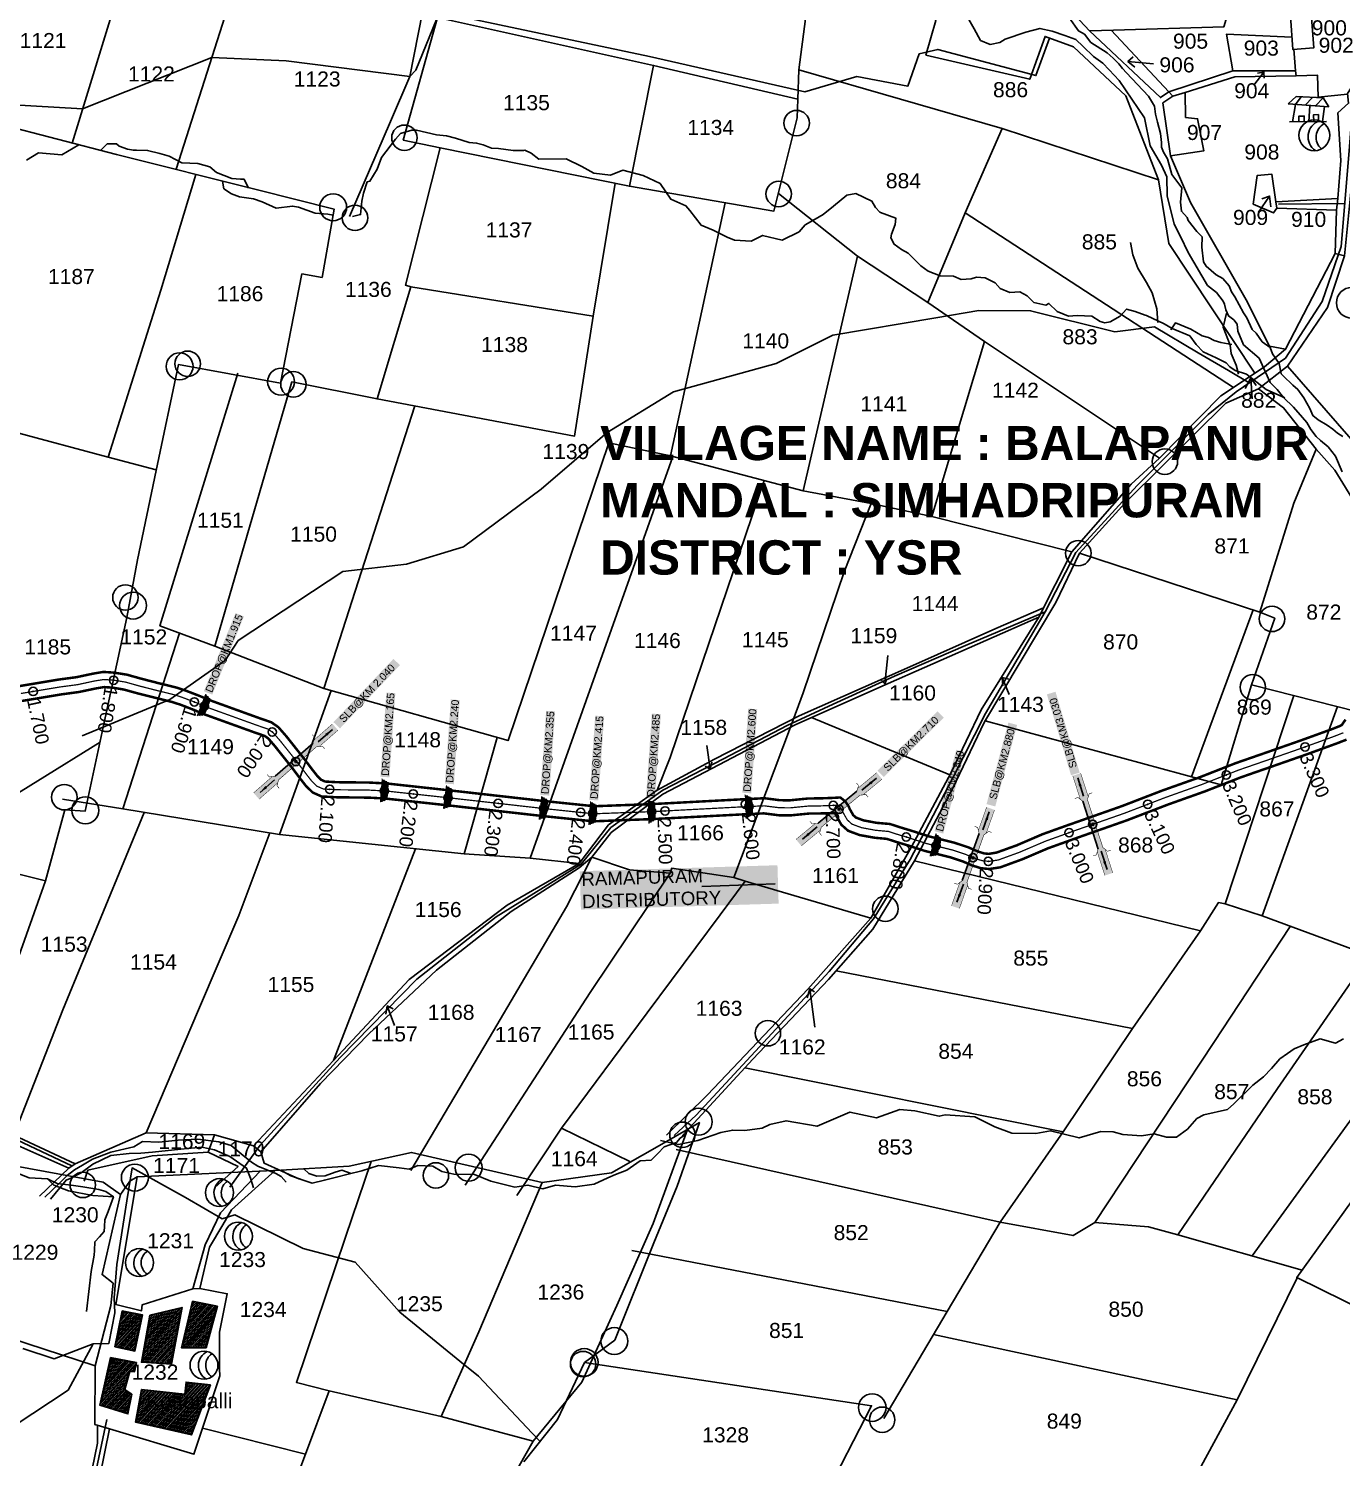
# Model space of a CAD drawing. Header units: inches. Extents: x 192867 to 224088, y 1602358 to 1617481.
# Drawn here: x 196068 to 197636, y 1607111 to 1608818 of the extents above; entities that cross this region are included whole.
import ezdxf
from ezdxf.enums import TextEntityAlignment as Align

# ---------------------------------------------------------------- set-up
doc = ezdxf.new("R2010")
doc.units = ezdxf.units.IN
doc.header["$LTSCALE"] = 15
doc.header["$MEASUREMENT"] = 0
doc.header["$PDMODE"] = 32
doc.header["$PDSIZE"] = 10
doc.linetypes.add('ACAD_ISO02W100', pattern=[15, 12, -3])
doc.linetypes.add('HIDDEN2', pattern=[0.1875, 0.125, -0.0625])
for name, color, linetype in [('BOUNDRY STONES', 240, 'Continuous'), ('CANAL1', 7, 'Continuous'), ('CSMark', 72, 'Continuous'), ('PAPER SIZE', 5, 'Continuous'), ('PLOTS', 7, 'Continuous'), ('PLOTS NO', 7, 'Continuous'), ('ROADS', 1, 'Continuous'), ('STREAMS', 4, 'Continuous'), ('STRUCTURE', 5, 'Continuous'), ('TEXT', 1, 'Continuous'), ('text2', 7, 'Continuous'), ('VILLAGE', 7, 'Continuous'), ('wells', 7, 'Continuous')]:
    doc.layers.add(name, color=color, linetype=linetype)
doc.styles.get("Standard").update_dxf_attribs({"font": 'arial.ttf'})
doc.dimstyles.get("Standard").update_dxf_attribs({"dimtxt": 0.18, "dimasz": 0.18, "dimexe": 0.18, "dimexo": 0.0625, "dimgap": 0.09, "dimtad": 0, "dimtih": 1, "dimtoh": 1, "dimdec": 4, "dimzin": 0, "dimdsep": 46, "dimtxsty": 'Standard', "dimcen": 0.09, "dimadec": 0, "dimazin": 0, "dimtfac": 1, "dimtdec": 4, "dimtofl": 0, "dimtmove": 0, "dimatfit": 3, "dimfxl": 1, "dimtolj": 1, "dimtzin": 0, "dimarcsym": 0})

# ---------------------------------------------------------------- blocks, each defined once
blk = doc.blocks.new('DROP')
h = blk.add_hatch()
h.set_pattern_fill('ANSI31', color=1, scale=10, angle=45)
h.set_pattern_definition([(90, (-324.4107, -25.7687), (-1.25, 0), [])])
h.paths.add_polyline_path([(-9.9, -4.3), (-13.8, 4.1), (13.8, 4.1), (10.2, -4.3)])
at = {"layer": 'STRUCTURE', "color": 5, "const_width": 0.49}
blk.add_lwpolyline([(-9.9, -4.3), (-13.8, 4.1), (13.8, 4.1), (10.2, -4.3), (-9.9, -4.3)], dxfattribs=at)
at = {"layer": 'STRUCTURE', "color": 5}
blk.add_circle((0, 0), 1.33, dxfattribs=at)
blk = doc.blocks.new('SLB')
at = {"layer": 'STRUCTURE'}
h = blk.add_hatch(dxfattribs=at)
h.set_pattern_fill('DOTS', color=6, scale=20, angle=320.3722, style=0)
h.set_pattern_definition([(320.372247934, (-159.4327, -72.9564), (1.2786241598, 0.5641323054), [0, -1.25])])
h.paths.add_polyline_path([(769699.5, 1706871.1), (769699.5, 1706861.1), (769729.1, 1706861.1), (769732.1, 1706863.1), (769792.1, 1706863.1), (769795.1, 1706861.1), (769824.7, 1706861.1), (769824.7, 1706871.1), (769795.1, 1706871.1), (769792.1, 1706869.1), (769732.1, 1706869.1), (769729.1, 1706871.1)])
at = {"layer": 'STRUCTURE', "color": 6, "linetype": 'ACAD_ISO02W100', "ltscale": 0.5, "const_width": 0.5}
for points in [[(769699.5, 1706871.1), (769729.1, 1706871.1)], [(769795.1, 1706871.1), (769824.7, 1706871.1)], [(769699.5, 1706861.1), (769729.1, 1706861.1)], [(769795.1, 1706861.1), (769824.7, 1706861.1)]]:
    blk.add_lwpolyline(points, dxfattribs=at)
at = {"layer": 'STRUCTURE', "color": 6, "const_width": 0.628}
for points in [[(769726.1, 1706877.1), (769726.1, 1706873.1), (769732.1, 1706869.1), (769792.1, 1706869.1), (769798.1, 1706873.1), (769798.1, 1706877.1)], [(769726.1, 1706855.1), (769726.1, 1706859.1), (769732.1, 1706863.1), (769792.1, 1706863.1), (769798.1, 1706859.1), (769798.1, 1706855.1)]]:
    blk.add_lwpolyline(points, dxfattribs=at)
at = {"layer": 'STRUCTURE', "color": 6}
blk.add_lwpolyline([(769732.1, 1706863.1), (769792.1, 1706863.1)], dxfattribs=at)
blk.add_lwpolyline([(769732.1, 1706863.1), (769792.1, 1706863.1)], dxfattribs=at)
at = {"layer": 'STRUCTURE', "color": 0}
blk.add_circle((769762.1, 1706866.1), 1.24, dxfattribs=at)
for points in [[(769703.8, 1706866), (769726.7, 1706866)], [(769818.6, 1706865.8), (769795.7, 1706865.8)]]:
    blk.add_leader(points, dimstyle='Standard', override={"dimasz": 10, "dimgap": 0.09, "dimtad": 0}, dxfattribs=at)

msp = doc.modelspace()

# ---------------------------------------------------------------- hatches: boundary and pattern name
at = {"layer": 'VILLAGE'}
h = msp.add_hatch(dxfattribs=at)
h.set_pattern_fill('ANSI31', color=30, scale=11.805297, angle=2.6274)
h.set_pattern_definition([(47.627391, (153890.0272, 1592848.3399), (-1.09018614, 0.99452142), [])])
h.paths.add_polyline_path([(196202.6, 1607191.9), (196254.4, 1607186), (196256, 1607200.6), (196285, 1607197.3), (196262.6, 1607137.5), (196195.6, 1607152.7)])
h.paths.add_polyline_path([(196165.7, 1607229.8), (196196.6, 1607223.9), (196194.5, 1607213), (196188.6, 1607213.1), (196182.7, 1607191.9), (196191, 1607186.1), (196186.5, 1607162.5), (196152.8, 1607173.2)])
h.paths.add_polyline_path([(196263.8, 1607297.2), (196293.4, 1607291.3), (196279.9, 1607241.7), (196250.7, 1607241.4)])
h.paths.add_polyline_path([(196212.5, 1607280.5), (196251.2, 1607289.8), (196238.5, 1607222), (196202.6, 1607224.4)])
h.paths.add_polyline_path([(196179.8, 1607285.9), (196204.1, 1607280.8), (196194.9, 1607237.7), (196170.9, 1607242.9)])

# ---------------------------------------------------------------- linework, layer by layer
at = {"layer": 'BOUNDRY STONES', "color": 1}
for centre, radius in [((196985.3, 1608704.8), 15.2), ((196516.8, 1608687.3), 15.2), ((196963.9, 1608620.1), 15.2), ((196431.7, 1608604.3), 16.1), ((196457.8, 1608591.6), 15.2), ((196248.2, 1608414.1), 16.1), ((196257.9, 1608417.3), 15.2), ((196369.5, 1608395.8), 16.1), ((196384.2, 1608392.7), 15.2), ((197425.2, 1608300.3), 15.2), ((197321.8, 1608191), 15.2), ((196183.5, 1608138), 15.2), ((196192.7, 1608128.4), 16.1), ((197553.2, 1608112.4), 15.2), ((197530.3, 1608030.9), 15.2), ((196110.5, 1607899.4), 15.2), ((196135.7, 1607883.7), 16.1), ((197091.3, 1607766.1), 15.2), ((196951, 1607617.4), 15.2), ((196848.9, 1607496.1), 15.2), ((196868.2, 1607511.6), 16.1), ((196194.8, 1607445), 16.1), ((196554.4, 1607447.5), 15.2), ((196593.4, 1607456.8), 16.1), ((196132.6, 1607436.2), 15.2), ((196767.6, 1607249.6), 16.1), ((196731.6, 1607224.1), 16.5), ((196730.2, 1607222.1), 15.2), ((197075.6, 1607170.2), 16.5), ((197087.5, 1607155.6), 15.2)]:
    msp.add_circle(centre, radius, dxfattribs=at)
at = {"layer": 'CANAL1', "color": 200, "const_width": 3}
for points in [[(196057.2, 1608032.2), (196104.7, 1608040.1), (196125, 1608042.8), (196145.2, 1608047.1), (196157.2, 1608049.1), (196168.9, 1608048.3), (196170.8, 1608048.1), (196185.3, 1608045.8), (196202, 1608041.1), (196221.8, 1608036), (196244.8, 1608030.3), (196255.7, 1608026.7), (196273.6, 1608019.8), (196282.9, 1608015.8), (196344.3, 1607993.6), (196357.9, 1607988.9), (196366.3, 1607983), (196375.9, 1607972), (196396.4, 1607946.1), (196406.5, 1607932.7), (196412.5, 1607925.1), (196417.4, 1607920.2), (196422.1, 1607918.1), (196437.1, 1607917.3), (196474.7, 1607916.9), (196495.6, 1607915.8), (196571.5, 1607907.5), (196684.8, 1607894.7), (196728.3, 1607890.2), (196743.4, 1607888.6), (196812.9, 1607891.2), (196924.3, 1607897.1), (196927.8, 1607897.2), (196946.9, 1607898.2), (196965.4, 1607895.8), (196977.2, 1607895.7), (196999.6, 1607897.9), (197012.8, 1607898), (197029.2, 1607898.6), (197037.5, 1607899.1), (197043.4, 1607894.4), (197047.3, 1607888.7), (197048.8, 1607885.3), (197052.9, 1607878), (197056.3, 1607875), (197065.3, 1607871.7), (197080.7, 1607868.8), (197096.8, 1607867.4), (197108.1, 1607863.7), (197118.7, 1607860.5), (197123.9, 1607858.9), (197143.5, 1607852.6), (197174.5, 1607844.8), (197190.2, 1607839.6), (197201.5, 1607834.7), (197209, 1607832.3), (197214.8, 1607831.7), (197224, 1607833.2), (197248.2, 1607841.9), (197279.1, 1607855.2), (197307.8, 1607865.5), (197314.4, 1607867.8), (197373.7, 1607888.7), (197422.5, 1607907.5), (197466.5, 1607923.1), (197510.1, 1607940.2), (197544.4, 1607952.1), (197587.8, 1607967.3), (197624.5, 1607980.6), (197634.6, 1607984.6), (197636.5, 1607985.6), (197637.6, 1607987.2), (197641, 1607992.1)], [(196060, 1608014.4), (196107.4, 1608022.3), (196128, 1608025.1), (196148.5, 1608029.4), (196158.1, 1608031), (196167, 1608030.4), (196168, 1608030.3), (196181.4, 1608028.1), (196197.3, 1608023.7), (196217.4, 1608018.6), (196239.8, 1608013), (196249.7, 1608009.8), (196266.8, 1608003.1), (196276.2, 1607999), (196338.3, 1607976.6), (196349.7, 1607972.7), (196354.2, 1607969.6), (196362, 1607960.5), (196382.2, 1607935.1), (196392.2, 1607921.8), (196399, 1607913.1), (196407.1, 1607905.1), (196417.9, 1607900.3), (196436.5, 1607899.3), (196474.2, 1607898.9), (196494.1, 1607897.8), (196569.5, 1607889.6), (196682.9, 1607876.8), (196726.5, 1607872.3), (196742.8, 1607870.6), (196813.7, 1607873.3), (196925.2, 1607879.1), (196928.7, 1607879.3), (196946.2, 1607880.1), (196964.2, 1607877.8), (196978, 1607877.7), (197000.5, 1607879.9), (197013.2, 1607880), (197030.1, 1607880.6), (197031, 1607880.7), (197031.5, 1607879.9), (197032.7, 1607877.2), (197038.7, 1607866.6), (197046.8, 1607859.3), (197060.5, 1607854.2), (197078.3, 1607851), (197093.2, 1607849.6), (197102.7, 1607846.5), (197113.6, 1607843.2), (197118.5, 1607841.8), (197138.5, 1607835.2), (197169.4, 1607827.5), (197183.8, 1607822.7), (197195.2, 1607817.8), (197205.4, 1607814.6), (197215.3, 1607813.6), (197228.5, 1607815.6), (197254.8, 1607825.2), (197285.7, 1607838.4), (197313.8, 1607848.5), (197320.4, 1607850.9), (197379.9, 1607871.8), (197428.8, 1607890.6), (197472.9, 1607906.3), (197516.4, 1607923.3), (197550.3, 1607935.1), (197593.8, 1607950.3), (197630.9, 1607963.8), (197642.2, 1607968.2)]]:
    msp.add_lwpolyline(points, dxfattribs=at)
at = {"layer": 'CANAL1', "color": 1, "linetype": 'HIDDEN2', "ltscale": 4, "const_width": 1.5}
msp.add_lwpolyline([(196058.6, 1608023.3), (196106.1, 1608031.2), (196126.5, 1608033.9), (196146.8, 1608038.3), (196157.7, 1608040), (196168, 1608039.4), (196169.4, 1608039.2), (196183.4, 1608037), (196199.7, 1608032.4), (196219.6, 1608027.3), (196242.3, 1608021.7), (196252.7, 1608018.2), (196270.2, 1608011.5), (196279.5, 1608007.4), (196341.3, 1607985.1), (196353.8, 1607980.8), (196360.2, 1607976.3), (196368.9, 1607966.2), (196389.3, 1607940.6), (196399.4, 1607927.2), (196405.7, 1607919.1), (196412.2, 1607912.6), (196420, 1607909.2), (196436.8, 1607908.3), (196474.4, 1607907.9), (196494.9, 1607906.8), (196570.5, 1607898.6), (196683.8, 1607885.8), (196727.4, 1607881.2), (196743.1, 1607879.6), (196813.3, 1607882.2), (196924.8, 1607888.1), (196928.3, 1607888.3), (196946.6, 1607889.1), (196964.8, 1607886.8), (196977.6, 1607886.7), (197000.1, 1607888.9), (197013, 1607889), (197029.6, 1607889.6), (197034.6, 1607889.9), (197036.7, 1607888.2), (197039.4, 1607884.3), (197040.7, 1607881.3), (197045.8, 1607872.3), (197051.5, 1607867.2), (197062.9, 1607863), (197079.5, 1607859.9), (197095, 1607858.5), (197105.4, 1607855.1), (197116.2, 1607851.9), (197121.2, 1607850.3), (197141, 1607843.9), (197171.9, 1607836.2), (197187, 1607831.2), (197198.3, 1607826.2), (197207.2, 1607823.5), (197215, 1607822.7), (197226.2, 1607824.4), (197251.5, 1607833.6), (197282.4, 1607846.8), (197310.8, 1607857), (197317.4, 1607859.4), (197376.8, 1607880.2), (197425.7, 1607899), (197469.7, 1607914.7), (197513.2, 1607931.8), (197547.3, 1607943.6), (197590.8, 1607958.8), (197627.7, 1607972.2), (197638.4, 1607976.4)], dxfattribs=at)
at = {"layer": 'PLOTS'}
for points in [[(196451, 1608593.2), (196500.1, 1608706.8), (196523.2, 1608760.3), (196538.4, 1608837.3), (196560.8, 1608978.5), (196566.7, 1609056.2), (196557.5, 1609094.5), (196528.5, 1609116.1)], [(196592.4, 1608938.1), (196556.5, 1608830.8), (196814.4, 1608773.8), (196986.9, 1608733.5), (196988, 1608768.4)], [(197230.9, 1608698.4), (196988, 1608768.4), (197009.4, 1608933.2)], [(196316.8, 1608881.1), (196305.4, 1608841.8), (196244.3, 1608649.8)], [(197122.6, 1608890.4), (197151.7, 1608827.4), (197139.7, 1608786.1), (197263.7, 1608757.2), (197282.1, 1608808.3), (197316.2, 1608796), (197378.4, 1608737.5), (197417.6, 1608637), (197430.1, 1608561.1), (197532.7, 1608405.9)], [(196119.9, 1608680.8), (196179.2, 1608874.5), (196307.4, 1608848.8)], [(197312.1, 1608839.6), (197335.2, 1608814.9), (197363.9, 1608815.7), (197495.5, 1608819.7), (197499.8, 1608832.9), (197575.2, 1608830.3), (197574.6, 1608854.1)], [(197575.1, 1608832.7), (197578, 1608792.9), (197603, 1608794.7), (197600.4, 1608831.1), (197608.2, 1608850.9)], [(196785.5, 1608629.4), (196559.4, 1608675.4), (196515.4, 1608684.3), (196556.5, 1608830.8)], [(197335.2, 1608814.9), (197419.9, 1608735.3), (197429.9, 1608742)], [(197361.2, 1608815.7), (197429.9, 1608742)], [(197577, 1608807.3), (197498.8, 1608811), (197506.5, 1608767.1), (197581.3, 1608767.3), (197579.4, 1608793)], [(196986.9, 1608733.5), (196986.1, 1608710.9), (196958.1, 1608599.6), (196785.5, 1608629.4), (196814.4, 1608773.8)], [(197581.3, 1608767.3), (197582.1, 1608761.3), (197508.8, 1608760), (197449.3, 1608741.3), (197434.9, 1608736.8), (197429.9, 1608742), (197506.5, 1608767.1)], [(197582.1, 1608761.3), (197607.7, 1608761.9), (197608.2, 1608735.8), (197643.5, 1608739.5)], [(197662.6, 1608769.7), (197655.1, 1608758.1), (197643.4, 1608740.1), (197644.7, 1608728.6), (197631.7, 1608717), (197635.5, 1608660), (197631.9, 1608614.7), (197630.2, 1608600.9), (197628.5, 1608548.8), (197639.6, 1608546.3), (197646.6, 1608613.8), (197650.9, 1608661.8), (197655.2, 1608669.4)], [(197434.9, 1608736.8), (197422.8, 1608729), (197432.1, 1608665.7), (197471.6, 1608671.6), (197464.2, 1608710), (197450, 1608711.5), (197449.3, 1608741.3)], [(195767.2, 1608736.8), (195684.4, 1608432.8), (195687.5, 1608426.7), (195813, 1608397.4), (195937, 1608366.2), (196163, 1608305.8), (196220.4, 1608290.4)], [(196031.4, 1608704), (196172.7, 1608667.2), (196341.3, 1608624.9), (196432.7, 1608602), (196418.4, 1608520.5), (196394.4, 1608524.7), (196368.6, 1608394.2), (196246.8, 1608416.2), (196220.3, 1608289.8), (196197.9, 1608183.1), (196185.2, 1608114), (196158.3, 1607988.6), (196135.6, 1607882.8), (196111.2, 1607884.2), (196088.2, 1607799.4), (195987.8, 1607517.2)], [(197507.1, 1608389), (197270.9, 1608542.5), (197186.5, 1608597.4), (197230.9, 1608698.4), (197417.6, 1608637)], [(196382.5, 1608395.6), (196484.2, 1608375.3), (196524.5, 1608509.1), (196518.1, 1608511), (196559.4, 1608675.4)], [(197432.1, 1608665.7), (197456, 1608610), (197522.4, 1608493.5), (197550.2, 1608438.1), (197569.3, 1608434.8), (197628.5, 1608548.8)], [(196163, 1608305.8), (196226, 1608505), (196267.6, 1608643.4)], [(197631.9, 1608614.7), (197557.9, 1608610.8), (197553.1, 1608643.7), (197535.5, 1608642.2), (197530.7, 1608608.1), (197555, 1608597.4), (197559.1, 1608603.3), (197557.9, 1608610.8)], [(196768.5, 1608632.9), (196742.3, 1608474), (196524.5, 1608509.1)], [(196963.5, 1608620.8), (197058.1, 1608545.7), (196993.3, 1608265.5), (196834.5, 1608307.2)], [(196420.7, 1608029.2), (196640.7, 1607967.1), (196761, 1608322.7), (196834.5, 1608307.2), (196899.8, 1608609.7)], [(197142, 1608490.3), (197186.5, 1608597.4)], [(197559.1, 1608603.3), (197630.2, 1608600.9)], [(197639.6, 1608546.3), (197619.4, 1608484.4), (197571.7, 1608414.2), (197537, 1608387.5), (197498.2, 1608370), (197423.2, 1608296), (197377.9, 1608251.3), (197323.4, 1608190.8), (197295, 1608132.2), (197209.8, 1607989.3), (197171.7, 1607909.3), (197126.2, 1607823.3), (197076.3, 1607741.9), (197023.5, 1607681.7), (196932.9, 1607586.5), (196848.5, 1607494.9)], [(197147, 1608234.6), (197209.7, 1608443.9), (197142, 1608490.3), (197058.1, 1608545.7)], [(196742.3, 1608474), (196720, 1608330.9), (196484.2, 1608375.3)], [(196829.7, 1607495.6), (196878.8, 1607543.8), (196998.8, 1607670.2), (197074.1, 1607755), (197122.1, 1607839.4), (197169.9, 1607929.1), (197205.8, 1608003.6), (197274.7, 1608114.5), (197314.1, 1608192.6), (197384.9, 1608273.4), (197418.7, 1608304.5), (197492.1, 1608379.1), (197544.2, 1608413.5), (197569.3, 1608434.8)], [(197209.7, 1608443.9), (197418.7, 1608304.5)], [(196317.9, 1608406), (196224.7, 1608104.2), (196290.3, 1608079.9), (196382.5, 1608395.6)], [(197571.7, 1608414.2), (197647.8, 1608327.3), (197725.1, 1608267.7), (197775.1, 1608205.5), (197891.7, 1608177.2)], [(197885.4, 1607864.1), (197826.3, 1607967.3), (197760.9, 1608081.3), (197708.3, 1608160), (197628.2, 1608290.2), (197605.9, 1608315.2), (197567, 1608364.7), (197537, 1608387.5)], [(196529.1, 1608366.8), (196420.7, 1608029.2), (196290.3, 1608079.9)], [(197323.4, 1608190.8), (197538.6, 1608120.6), (197579.4, 1608250.8), (197605.9, 1608315.2)], [(196837.4, 1608306.4), (196667, 1607826.4), (196588.3, 1607831.7), (196627.5, 1607970.8)], [(196946.4, 1608277.8), (196872.8, 1608060.8), (196834.2, 1607947), (196818.8, 1607907.8)], [(196993.3, 1608265.5), (197074.3, 1608250.4), (197147, 1608234.6), (197314.1, 1608192.6)], [(196910.5, 1607803.5), (196977.9, 1607983.1), (196993.3, 1608024.2), (197042.3, 1608168.6), (197074.3, 1608250.4)], [(197274.7, 1608114.5), (197084.9, 1608030.8), (196983.4, 1607986), (196825.4, 1607902.9), (196763.8, 1607857.4), (196740.6, 1607827.6), (196725.4, 1607814.9), (196644.2, 1607762.7), (196555.2, 1607692.9), (196474.1, 1607616.8), (196416.5, 1607557.2), (196345.1, 1607475.6), (196349.2, 1607462), (196391.4, 1607443)], [(196667, 1607826.4), (196725.5, 1607820), (196760.7, 1607866.2), (196818.8, 1607907.8), (196887.1, 1607945), (196988.3, 1607996.7), (197116.8, 1608053.6), (197223.2, 1608100.8), (197280.2, 1608125.5)], [(197457.2, 1607923.7), (197530.6, 1608123.2)], [(197538.6, 1608120.6), (197556.5, 1608113.3), (197528.5, 1608033.7), (197655.6, 1608001.5), (197826.3, 1607967.3)], [(196180.4, 1607885.4), (196248.2, 1608095.5)], [(196429.4, 1608026.7), (196367.4, 1607855), (196588.3, 1607831.7)], [(197210.7, 1607990.8), (197492.4, 1607914.1), (197528.5, 1608033.7)], [(197579.3, 1608020.8), (197497.3, 1607772.1), (197541.4, 1607757.6), (197669.7, 1607710.1), (197713.4, 1607696.9)], [(197541.4, 1607757.6), (197631.6, 1608007.6)], [(197003.2, 1607994.7), (197168.4, 1607926.2)], [(196367.4, 1607855), (196180.4, 1607885.4), (196108.2, 1607897.1)], [(196205.8, 1607881.2), (196108.8, 1607645.2), (196050.1, 1607495.8), (196123.6, 1607461.5), (196208.4, 1607498.6)], [(196336.7, 1607483), (196289.8, 1607496.1), (196208.4, 1607498.6), (196270.9, 1607645.2), (196319, 1607758.1), (196356, 1607856.9)], [(196530.2, 1607837.8), (196431.9, 1607584.8)], [(195952.7, 1607833.5), (196088.2, 1607799.4)], [(196345.1, 1607475.6), (196336.7, 1607483), (196437.9, 1607591.2), (196522.5, 1607681.7), (196639.4, 1607770.5), (196725.5, 1607820)], [(196524.5, 1607453.5), (196623.2, 1607620.4), (196710.6, 1607768.3), (196740.6, 1607827.6), (196785.7, 1607812.8), (196834.4, 1607808.6), (196738.5, 1607665.9), (196589.3, 1607435.9)], [(197126.2, 1607823.3), (197467.7, 1607739.9), (197489.1, 1607773.5), (197497.3, 1607772.1)], [(196704.5, 1607504.1), (196806.9, 1607641.9), (196893.8, 1607758.9), (196923.8, 1607799.2), (196910.5, 1607803.5), (196836.3, 1607814.7), (196834.4, 1607808.6)], [(196923.8, 1607799.2), (197074.1, 1607755)], [(197467.7, 1607739.9), (197386.6, 1607622.9), (197032.5, 1607691.9)], [(197341.5, 1607391.4), (197483.5, 1607606.5), (197575, 1607745.1)], [(197669.7, 1607710.1), (197559.6, 1607551.2), (197440.8, 1607376.6)], [(197529.3, 1607351.5), (197759.5, 1607668.9)], [(197386.6, 1607622.9), (197303.9, 1607499.6), (196923.3, 1607576.1)], [(195931.3, 1607586.3), (196048, 1607486.6), (196115.8, 1607456.1), (196123.6, 1607461.5)], [(195978.9, 1607472.1), (196157, 1607439.5), (196177.6, 1607424.9), (196188.8, 1607440.7), (196197.4, 1607446), (196369.2, 1607453.9), (196450.7, 1607458.5), (196525.3, 1607475), (196681.4, 1607439.1), (196764.2, 1607450.7), (196801.3, 1607471.8), (196824.3, 1607485), (196869.2, 1607510.6), (196842.7, 1607434.8), (196814.8, 1607366.9), (196768, 1607250.6), (196732.1, 1607224)], [(196282.4, 1607475.2), (196289.8, 1607496.1)], [(196560.6, 1607159.3), (196670.7, 1607130), (196728.8, 1607200.7), (196770.7, 1607292.1), (196813.8, 1607390), (196854.8, 1607502.3)], [(196651, 1607423.6), (196704.5, 1607504.1), (196786.2, 1607464.3)], [(197303.9, 1607499.6), (197228.5, 1607391.6), (196841.3, 1607478.4)], [(196134.2, 1607440.8), (196138.6, 1607453.7), (196215.3, 1607470.9), (196282.4, 1607475.2), (196318.1, 1607458.1), (196290.3, 1607433.2)], [(196275.5, 1607145.4), (196398.8, 1607114.4), (196427, 1607190.1), (196387.7, 1607200.2), (196446.3, 1607373.8), (196476.9, 1607464.3)], [(196115.8, 1607456.1), (196081, 1607422.6)], [(196197.4, 1607446), (196172.2, 1607293.2), (196202.9, 1607285.9), (196203.5, 1607292.8), (196264.2, 1607312.1), (196278.9, 1607364.7), (196297.3, 1607402.7), (196344.5, 1607452.7)], [(196362.5, 1607453.6), (196310.4, 1607406.6), (196300, 1607388.6), (196283.9, 1607361.9), (196272.5, 1607312.5), (196264.2, 1607312.1)], [(196681.4, 1607439.1), (196605.6, 1607260.5), (196560.6, 1607159.3), (196427, 1607190.1)], [(196046.1, 1607252.9), (196147.5, 1607220.1), (196166.1, 1607292.3), (196168.9, 1607318.7), (196155.7, 1607329.1), (196177.6, 1607424.9)], [(197648.2, 1607416.5), (197582.8, 1607325.5), (197723.4, 1607256.3), (197817.9, 1607216.7), (198022.7, 1607134.8)], [(197228.5, 1607391.6), (197165.3, 1607284.9), (196788.6, 1607357.8)], [(197228.5, 1607391.6), (197315.6, 1607375.7), (197341.5, 1607391.4), (197405.7, 1607386), (197440.8, 1607376.6), (197589.2, 1607334.5)], [(197511.7, 1607179.5), (197583.4, 1607325.2)], [(196272.5, 1607312.5), (196305.2, 1607306.2), (196295.8, 1607260.3), (196295.8, 1607216.5), (196296.4, 1607208), (196279.1, 1607156.5), (196265.3, 1607114.4), (196164.7, 1607144.6), (196146.9, 1607150), (196147.5, 1607220.1)], [(197165.3, 1607284.9), (197089.4, 1607157)], [(197433.2, 1607034.9), (197511.7, 1607179.5), (197149, 1607257.5)], [(196659.5, 1607105.2), (196699.5, 1607156.1), (196732.1, 1607224)], [(196732.1, 1607224), (197074.8, 1607172.3), (197017, 1607059.9), (197369.3, 1606989.3), (197626.5, 1606880.8), (197730.8, 1606836), (197816.6, 1606807.8), (197870.8, 1606793.5), (198015.5, 1606765.3), (198020.4, 1606796.4), (198096.8, 1606795.7), (198107.8, 1606845.5), (198356, 1606824.9), (198713.3, 1606797.5), (198722.2, 1606696.5), (198740.3, 1606633.3), (198805.6, 1606543.4), (198865.2, 1606472.6), (198907.7, 1606329.3), (199143.8, 1606289.3), (199220.6, 1606276.3), (199217.6, 1606258.4), (199613.7, 1606162.4)], [(196150.2, 1607149), (196150.3, 1607127.7), (196134.1, 1607049.8), (196117.5, 1606977.6), (196097.4, 1606903.2), (196079.4, 1606832.2), (196064.8, 1606774.3), (196040.5, 1606716.5), (196016.2, 1606658.6), (195987.3, 1606589.9), (195960.6, 1606527.3), (195933.7, 1606461.9), (195795.8, 1606379.2)], [(195819, 1606368.8), (195858.4, 1606395.9), (195951.3, 1606460.4), (195987.5, 1606547.5), (196012.4, 1606607.7), (196055.2, 1606710.8), (196084.4, 1606797.1), (196108.1, 1606901.6), (196141.1, 1607029), (196164.7, 1607144.6)], [(196670.7, 1607130), (196628.7, 1607056.3), (196572.9, 1606961.9), (196370.1, 1607038.3), (196398.8, 1607114.4)]]:
    msp.add_lwpolyline(points, dxfattribs=at)
at = {"layer": 'PLOTS NO'}
for points in [[(197387.2, 1608784), (197381.1, 1608778.3), (197389.4, 1608771.8)], [(197381.1, 1608778.3), (197411.8, 1608775.7)], [(197543.5, 1608765.8), (197531.4, 1608750.1)], [(197536, 1608764.4), (197543.5, 1608765.8), (197544, 1608758.6)], [(197550.3, 1608617.5), (197537, 1608598.4)], [(197540.9, 1608614.3), (197550.3, 1608617.5), (197551.8, 1608604.6)], [(197521.1, 1608387.8), (197528, 1608400.6), (197534.3, 1608391.1)], [(197528, 1608400.6), (197529.3, 1608375.4)], [(197090.5, 1608035), (197094.3, 1608068.9)], [(197086.8, 1608039.1), (197090.5, 1608035), (197093.2, 1608040.9)], [(197231.8, 1608032.4), (197231, 1608042.6), (197239, 1608040.5)], [(197231, 1608042.6), (197239.2, 1608022.2)], [(196882.1, 1607932.8), (196878.1, 1607961)], [(196876, 1607936.5), (196882.1, 1607932.8), (196884.1, 1607941.2)], [(196998, 1607659.7), (197001, 1607670.3), (197006.7, 1607666.8)], [(197001, 1607670.3), (197006.9, 1607624.7)], [(196494.5, 1607640), (196496.3, 1607650.1), (196503.4, 1607646.7)], [(196496.3, 1607650.1), (196505, 1607626.7)]]:
    msp.add_lwpolyline(points, dxfattribs=at)
at = {"layer": 'ROADS'}
for points in [[(195854.9, 1608722.4), (195882.2, 1608733.5), (195960.4, 1608731.8), (196132.4, 1608721.8), (196286.7, 1608783.2), (196375.4, 1608779.3), (196523.2, 1608760.3), (196530.5, 1608767.9), (196558.7, 1608837.4), (196809.5, 1608784.2), (196995.3, 1608742.3), (197057.1, 1608760.6), (197118.3, 1608749.1), (197131.6, 1608787.5), (197153.8, 1608792.8), (197271.1, 1608761.6), (197287.3, 1608806.4)], [(196308.2, 1607433.3), (196344.6, 1607483.5), (196440.1, 1607588.6), (196531.5, 1607682.1), (196626.2, 1607756.4), (196728.1, 1607819.4), (196763.2, 1607863.2), (196825.4, 1607907.9), (196897.8, 1607945.3), (196973.9, 1607985.1), (197028.9, 1608010.4), (197102.3, 1608044.1), (197187.1, 1608080.6), (197282.4, 1608121), (197318.8, 1608191.6), (197392.2, 1608271.8), (197477, 1608356.8), (197510.4, 1608383.8), (197569.2, 1608423.8), (197613, 1608491.5), (197635.7, 1608557.4), (197645.2, 1608671.7), (197649.5, 1608723.8), (197667.5, 1608767.7)], [(197561, 1608607.8), (197640, 1608608.9)], [(196132, 1607972.9), (196236.7, 1608016.1), (196302.5, 1608062.6), (196318.1, 1608086.5), (196443.4, 1608169.2), (196519.3, 1608177.9), (196587.3, 1608198.7), (196680.3, 1608267.4), (196758.9, 1608335.1), (196838.2, 1608383.7), (196960.7, 1608417.7), (197028.5, 1608451.6), (197151.7, 1608472.2), (197203, 1608480.7), (197264.7, 1608480.6), (197365.6, 1608455.6), (197413, 1608461.2), (197465.1, 1608430.5), (197501.1, 1608409.3), (197525.8, 1608394.3)], [(197282.4, 1608121), (197210.9, 1607999.4), (197171.2, 1607920.9), (197121, 1607825.1), (197077.3, 1607754.1), (197024, 1607691), (196940.8, 1607601.1), (196865.5, 1607519.7), (196839.1, 1607495.3)], [(195414.1, 1607536.4), (195583.2, 1607634), (195778, 1607736.5), (195882.3, 1607806.1), (196004.1, 1607872.9), (196153.3, 1607965.3)], [(195934.4, 1607592.9), (196047.2, 1607493.3), (196119.7, 1607458.8)], [(196060.9, 1607240.6), (196098.4, 1607228.5), (196145, 1607246.4), (196163.7, 1607246.6), (196170.7, 1607283.4), (196170.2, 1607301.1), (196173.4, 1607341.1), (196185.3, 1607417.3), (196191.5, 1607456.5), (196255.2, 1607421.2), (196299, 1607395.6), (196314.2, 1607400.4), (196395.7, 1607360.2), (196457.8, 1607343.8), (196511.4, 1607284.1), (196583.1, 1607225.6), (196605.3, 1607207.5), (196669.6, 1607139.5), (196679, 1607129.6)], [(196145, 1607246.4), (196115.1, 1607191.1), (196030.5, 1607135.4), (195902.9, 1607031.4), (195843, 1607008.6), (195796.9, 1606948.2), (195721.5, 1606900.4), (195642.6, 1606838.2), (195570.7, 1606748.2), (195507.4, 1606668.8), (195472.9, 1606598.9), (195404.2, 1606517.5), (195253.3, 1606441.4), (195123.8, 1606374)], [(195915.8, 1605560.3), (195859.8, 1605795.7), (195832.7, 1605925.8), (195811.8, 1606029.7), (195726.5, 1606134.3), (195713.8, 1606147), (195742.8, 1606232.6), (195815, 1606379.5), (195941.4, 1606463), (196018.1, 1606647.9), (196075.6, 1606787.4), (196126.3, 1606989.3), (196161.5, 1607156)]]:
    msp.add_lwpolyline(points, dxfattribs=at)
at = {"layer": 'STREAMS'}
for points in [[(197636.8, 1608288.3), (197629, 1608306.9), (197620.1, 1608318.1), (197611, 1608325.7), (197605.9, 1608330.5), (197599.5, 1608338.9), (197594.6, 1608346.9), (197589.6, 1608353.2), (197579, 1608365.3), (197567, 1608377), (197559.3, 1608386.7), (197550.8, 1608394.9), (197537.8, 1608423.8), (197519.1, 1608439.9), (197512.2, 1608456.2), (197511.4, 1608464.6), (197507.7, 1608469.7), (197501.4, 1608474.5), (197498.2, 1608481.5), (197496.6, 1608488.5), (197494.8, 1608491.9), (197487, 1608502.3), (197476.1, 1608510.9), (197453.2, 1608550), (197444, 1608569.4), (197436.5, 1608583.9), (197427.9, 1608617.7), (197427.4, 1608640.4), (197421, 1608654.5), (197407.6, 1608677.6), (197401, 1608711.2), (197370.8, 1608755.8), (197358.7, 1608768.4), (197350.9, 1608776.4), (197339.9, 1608784.2), (197327.7, 1608796.3), (197318.8, 1608804.7), (197305.6, 1608809.4), (197290.5, 1608814.8), (197276, 1608817.9), (197259.2, 1608813.6), (197234.4, 1608805.2), (197227.9, 1608801.1), (197216.6, 1608798.8), (197205, 1608803.5), (197197.4, 1608817.5), (197191, 1608828.7)], [(197311.2, 1608830.1), (197321.9, 1608815), (197329.1, 1608811.2), (197336.8, 1608800.9), (197356.3, 1608788.7), (197363.5, 1608782.2), (197370.3, 1608775.7), (197374.6, 1608770.1), (197379.4, 1608764.7), (197405.6, 1608737), (197412.7, 1608724.9), (197414.2, 1608715.3), (197416.2, 1608705.9), (197419.8, 1608692.5), (197421.3, 1608681.7), (197421.2, 1608676.2), (197423.4, 1608669.9), (197428.2, 1608662.1), (197433.7, 1608643.3), (197445.4, 1608627.5), (197443.8, 1608610.4), (197444.9, 1608599.4), (197451.9, 1608592.1), (197453.2, 1608588.5), (197463.3, 1608575.3), (197469.8, 1608568.9), (197469.3, 1608556.7), (197471.2, 1608539), (197474.4, 1608533.7), (197486.5, 1608523.7), (197494.3, 1608519), (197502.1, 1608510.3), (197504.7, 1608503.1), (197508.9, 1608497.1), (197519.1, 1608478.1), (197523.3, 1608472), (197529.5, 1608458.2), (197534.2, 1608453.7), (197541.5, 1608443.5), (197551, 1608436.7), (197553.9, 1608429), (197561.8, 1608417.6), (197564.1, 1608405.4), (197566.5, 1608402.7), (197577.9, 1608391.7), (197584, 1608386.7), (197591.3, 1608376.5), (197598.4, 1608364), (197602.1, 1608355.3), (197608.2, 1608350.3), (197619, 1608343.9), (197626, 1608339), (197631.3, 1608334.2), (197637.7, 1608330.3)], [(196454.7, 1608593.2), (196464.5, 1608595.5), (196465.8, 1608611.6), (196467.8, 1608621), (196472.3, 1608634.5), (196475.5, 1608635.3), (196484.2, 1608649.6), (196489.3, 1608663.8), (196506.3, 1608685.7), (196512.3, 1608692.4), (196525.6, 1608696.2), (196531.3, 1608696.3), (196555, 1608690.9), (196567.2, 1608689.4), (196577.7, 1608686.7), (196594.1, 1608681.8), (196603, 1608680.9), (196610.7, 1608679), (196620.8, 1608674.7), (196629, 1608674.4), (196646.6, 1608672.2), (196659.1, 1608671.9), (196660.6, 1608672.3), (196668.2, 1608668.7), (196677.4, 1608661.6), (196709.9, 1608662.3), (196728.8, 1608652.8), (196743.1, 1608645), (196762.8, 1608642.6), (196777.7, 1608648.6), (196801.9, 1608642.2), (196822.2, 1608632.6), (196834.9, 1608614), (196853, 1608606), (196857.8, 1608600.2), (196871.1, 1608582.7), (196885.5, 1608576.7), (196902.2, 1608568.6), (196911.2, 1608565), (196930.9, 1608563.9), (196944.7, 1608570.7), (196967.9, 1608565), (196988.3, 1608575), (196995.6, 1608583.3), (197007.6, 1608590.1), (197017.1, 1608595.5), (197029.2, 1608605.4), (197045.1, 1608618.7), (197056.2, 1608620.6), (197075.2, 1608611.4), (197079.5, 1608604), (197084.9, 1608598.5), (197085.6, 1608597.9), (197104, 1608591.1), (197103, 1608583.5), (197098.8, 1608572.2), (197097.9, 1608567.7), (197101.7, 1608560), (197110.7, 1608553.8), (197118.5, 1608549.3), (197125.6, 1608542.4), (197133.6, 1608534.3), (197142.6, 1608527.7), (197156.6, 1608522.2), (197172.6, 1608521.8), (197182, 1608518.1), (197194, 1608518.8), (197200.2, 1608520.9), (197210.4, 1608520), (197222.5, 1608513.8), (197228.4, 1608507.2), (197240, 1608502.4), (197252, 1608503.2), (197260.6, 1608498.4), (197268.7, 1608490.4), (197283, 1608487.4), (197286.7, 1608489.3), (197296.5, 1608479.9), (197310, 1608474.1), (197320.3, 1608474.9), (197337.9, 1608474), (197347.8, 1608467.9), (197353.4, 1608466.3), (197359.9, 1608467.4), (197371.6, 1608474.3), (197379.2, 1608482.5), (197389.7, 1608479.8), (197401.5, 1608475.4), (197403.1, 1608474.9), (197424.4, 1608465), (197434.1, 1608459.5), (197455, 1608450.6), (197462.7, 1608440.1), (197471, 1608431.5), (197486.3, 1608424.3), (197498.5, 1608418.4), (197502.8, 1608413.7), (197509.2, 1608409.1), (197522.7, 1608404.7), (197546.2, 1608386.6), (197568.5, 1608376.5)], [(196065.5, 1608660.4), (196079.6, 1608669.3), (196107.4, 1608667), (196128, 1608678.8)], [(196154.1, 1608672.3), (196161.7, 1608680), (196172.7, 1608680.2), (196176.2, 1608677.4), (196185.9, 1608673.6), (196193, 1608672.4), (196196.9, 1608672.5), (196209.9, 1608672.1), (196224.5, 1608668.6), (196235.7, 1608665.2), (196250.8, 1608657.3), (196270.2, 1608656.7), (196284.2, 1608652.5), (196292.2, 1608645.7), (196310.5, 1608638.5), (196320.9, 1608638), (196325.2, 1608638), (196330, 1608627.9), (196330.7, 1608627.2)], [(196299.6, 1608635.4), (196301, 1608626.4), (196310.2, 1608620.2), (196319.8, 1608616.9), (196336.4, 1608614.2), (196346.8, 1608610.8), (196363.7, 1608603.2), (196383.3, 1608605.6), (196390.1, 1608604.3), (196410.3, 1608597), (196425.3, 1608595.8), (196431.5, 1608594.7)], [(197416.6, 1608466.4), (197415.4, 1608482.9), (197410.2, 1608501.9), (197403.1, 1608514.5), (197392.9, 1608531.4), (197386.8, 1608547.6), (197384.3, 1608562.3)], [(197513.3, 1608404.8), (197510.4, 1608415.6), (197504.2, 1608429.7), (197503.2, 1608439.6), (197494.8, 1608460.8), (197499, 1608477.8)], [(197432.3, 1608457.8), (197437.9, 1608466.2), (197456.1, 1608458.5), (197469.8, 1608450.5), (197477.5, 1608448.6), (197484.2, 1608444.9), (197492.2, 1608442.5), (197505.1, 1608440.4)], [(197638.7, 1607610.7), (197629, 1607605.7), (197610.8, 1607610.8), (197591.1, 1607603.7), (197579.7, 1607598.6), (197571.5, 1607593.1), (197562.5, 1607586.8), (197552.6, 1607575.3), (197543.1, 1607565.4), (197530.2, 1607555.5), (197507.5, 1607532.9), (197500, 1607526.1), (197471.9, 1607520), (197463.3, 1607515.4), (197452.3, 1607502.8), (197439, 1607493.2), (197427.2, 1607493.2), (197412.5, 1607497.1), (197397.4, 1607494.9), (197374.8, 1607496.6), (197363.5, 1607499.6), (197348.6, 1607500), (197322.8, 1607492.3), (197288.6, 1607500.8), (197270.9, 1607497.5), (197242.5, 1607497.9), (197222.2, 1607505.7), (197198.1, 1607517.5), (197162.9, 1607519.8), (197155.7, 1607518.3), (197126.4, 1607524.8), (197108.6, 1607526.1), (197080.8, 1607516.3), (197048.9, 1607523.2), (197009.7, 1607506.3), (196972.7, 1607512.9), (196953.2, 1607508.3), (196944.2, 1607503.8), (196923.4, 1607501), (196909.1, 1607501.6), (196894.7, 1607498.7), (196867.4, 1607489.3), (196844.2, 1607484.4), (196822.9, 1607489.3)], [(196369.2, 1607453.9), (196381, 1607447.2), (196397.1, 1607441.6), (196406.6, 1607438.3), (196421.3, 1607442), (196434.1, 1607445.2), (196449.6, 1607449), (196465.8, 1607453.1), (196485.8, 1607459.5), (196510.4, 1607456.6), (196522.4, 1607455.1), (196532.9, 1607459.4), (196550.7, 1607458.6), (196561.5, 1607452.3), (196576, 1607449.2), (196600.4, 1607448.8), (196620.1, 1607440.7), (196648.5, 1607433.5), (196664.4, 1607435.9), (196682.3, 1607431.7), (196697.1, 1607435.7), (196720.8, 1607433.7), (196743.4, 1607436.9), (196759.9, 1607444.5), (196768.9, 1607448.7), (196782.6, 1607453.9), (196798.5, 1607465.1), (196811.4, 1607465.8), (196819.5, 1607473.9), (196827, 1607481.5), (196833.9, 1607484.1), (196841.7, 1607487), (196846, 1607492.1), (196852.6, 1607496.4)], [(196087.3, 1607421.4), (196103.6, 1607437), (196113.8, 1607447.5), (196122.8, 1607454.1), (196132.4, 1607459.6), (196144.3, 1607466.8), (196166, 1607475.2), (196193.7, 1607481.7), (196204, 1607487.9), (196223.4, 1607487.2), (196246.6, 1607489.6), (196269.9, 1607491), (196295.1, 1607487.7), (196309.7, 1607483.3), (196321.6, 1607473.2), (196334.1, 1607463.4), (196341.5, 1607458.4), (196363.3, 1607450), (196369.6, 1607446.2), (196375.5, 1607439.3)], [(196336.6, 1607432.8), (196333, 1607444.1), (196328.2, 1607456.3), (196308.1, 1607470.3), (196289.9, 1607478), (196274.9, 1607481.1), (196249.9, 1607478.8), (196215.7, 1607475.5), (196201.8, 1607474.1), (196188, 1607473.6), (196165.9, 1607471.3), (196144.5, 1607460.9), (196130.7, 1607450.6), (196117.4, 1607443.8), (196112.7, 1607442), (196094.1, 1607419)], [(196041.4, 1607460.6), (196047.3, 1607452.9), (196068.4, 1607444.7), (196090.4, 1607443.3), (196098, 1607435.9), (196115.5, 1607429.1), (196144.4, 1607423.6), (196169.2, 1607422), (196162.8, 1607404.3), (196158.9, 1607394.6), (196158.4, 1607386.7), (196158, 1607380.6), (196152.5, 1607374.3), (196147.1, 1607368), (196146.6, 1607357.7), (196146.3, 1607352.2), (196142.5, 1607332.7), (196137.2, 1607284.9)], [(196090.4, 1607443.3), (196102, 1607437.9), (196118.8, 1607436), (196132.7, 1607433.8), (196151.8, 1607430.8), (196160.2, 1607428.5), (196169.2, 1607422)], [(196396.5, 1607455.4), (196402.7, 1607449.9), (196412.2, 1607446.7), (196422, 1607447.1), (196434.1, 1607451.3), (196442, 1607454), (196453.3, 1607450)]]:
    msp.add_lwpolyline(points, dxfattribs=at)
at = {"layer": 'text2', "color": 3}
for p in [(196169.4, 1608039.2), (196277.8, 1608008.2), (196387, 1607942, 44), (196492.9, 1607906.9), (196568.9, 1607898.8), (196683, 1607886, 41), (196812.1, 1607882.2), (196924, 1607891, 37), (196928.3, 1607888.3), (197036, 1607885, 35), (196727.4, 1607881.2), (196741.8, 1607879.8), (197339, 1607867, 30), (197116.2, 1607851.9), (197310.8, 1607857), (197151.8, 1607841.2), (197196, 1607827, 32)]:
    msp.add_point(p, dxfattribs=at)
at = {"layer": 'text2', "color": 2, "linetype": 'Continuous'}
for p in [(196073.3, 1608025.8), (196265.8, 1608013.2), (196358.9, 1607977.3), (197592.7, 1607959.5), (197498.5, 1607926), (196427.6, 1607908.8), (196527.3, 1607903.3), (196628.8, 1607892), (196828.2, 1607883), (197029, 1607889.6), (197404.8, 1607891), (197214.2, 1607822.8)]:
    msp.add_point(p, dxfattribs=at)
at = {"layer": 'VILLAGE', "color": 5}
for points in [[(197572.3, 1608727.7), (197582, 1608736.4), (197614.1, 1608734.8), (197621.1, 1608724.4)], [(197572.3, 1608727.7), (197621.1, 1608724.4)], [(197581.1, 1608727.1), (197577.6, 1608706.3)], [(197581.1, 1608727.1), (197587.9, 1608736.1)], [(197592.8, 1608726.3), (197601.5, 1608735.4)], [(197598.5, 1608725.9), (197597.3, 1608706.4)], [(197605.3, 1608725.5), (197614.1, 1608734.8)], [(197616, 1608724.7), (197613.6, 1608706.6)], [(197573.9, 1608706.2), (197618.3, 1608706.6)], [(197585.4, 1608706.3), (197585.4, 1608713.1), (197591.6, 1608713.2), (197591.7, 1608706.4)], [(197603.1, 1608706.5), (197602.8, 1608714.7), (197608.7, 1608714.9), (197608.8, 1608706.5)]]:
    msp.add_lwpolyline(points, dxfattribs=at)
at = {"layer": 'VILLAGE', "color": 30}
for points in [[(196212.5, 1607280.5), (196251.2, 1607289.8), (196238.5, 1607222), (196202.6, 1607224.4), (196212.5, 1607280.5)], [(196263.8, 1607297.2), (196293.4, 1607291.3), (196279.9, 1607241.7), (196250.7, 1607241.4), (196263.8, 1607297.2)], [(196179.8, 1607285.9), (196204.1, 1607280.8), (196194.9, 1607237.7), (196170.9, 1607242.9), (196179.8, 1607285.9)], [(196165.7, 1607229.8), (196196.6, 1607223.9), (196194.5, 1607213), (196188.6, 1607213.1), (196182.7, 1607191.9), (196191, 1607186.1), (196186.5, 1607162.5), (196152.8, 1607173.2), (196165.7, 1607229.8)], [(196202.6, 1607191.9), (196254.4, 1607186), (196256, 1607200.6), (196285, 1607197.3), (196262.6, 1607137.5), (196195.6, 1607152.7), (196202.6, 1607191.9)]]:
    msp.add_lwpolyline(points, dxfattribs=at)
at = {"layer": 'wells', "color": 0}
for centre, radius in [((197603.7, 1608690.2), 18.4), ((197648.5, 1608490.1), 18.4), ((196295.9, 1607427), 16.7), ((196318.5, 1607374.9), 16.7), ((196200.3, 1607343.4), 16.7), ((196277.4, 1607220.8), 16.7)]:
    msp.add_circle(centre, radius, dxfattribs=at)
for centre, radius, start, end in [((197616.5, 1608688.5), 20.2, 109.2259, 235.2521), ((197624.2, 1608687.9), 18.4, 117.5643, 229.6191), ((196307.7, 1607426.6), 18.4, 115.0904, 241.1165), ((196314.7, 1607426.8), 16.7, 123.4288, 235.4836), ((196330.2, 1607374.6), 18.4, 115.0904, 241.1165), ((196337.2, 1607374.8), 16.7, 123.4288, 235.4836), ((196212, 1607343), 18.4, 115.0904, 241.1165), ((196219, 1607343.2), 16.7, 123.4288, 235.4836), ((196289.1, 1607220.4), 18.4, 115.0904, 241.1165), ((196296.1, 1607220.6), 16.7, 123.4288, 235.4836)]:
    msp.add_arc(centre, radius, start, end, dxfattribs=at)

# ---------------------------------------------------------------- block references
at = {"layer": 'STRUCTURE', "color": 0}
for p, rotation in [((-347934.3, 3399488.8, 44), 221.1746415462659), ((-297284.2, 3413867.6, 35), 219.5820642291594), ((-1663271.8, 1817754.5, 30), 287.8383290500577), ((-1152085.9, 2906042.6, 32), 250.3794248818135)]:
    msp.add_blockref('SLB', p, dxfattribs=dict(at, rotation=rotation))
at = {"layer": 'text2', "color": 2, "linetype": 'Continuous'}
for p, rotation in [((196277.8, 1608008.2), 68.59006950337213), ((196492.9, 1607906.9), 85.54884123473428), ((196568.9, 1607898.8), 82.45164871111972), ((196683, 1607886, 41), 83.35951347647179), ((196741.8, 1607879.8), 85.73827425016279), ((196812.1, 1607882.2), 91.42509827128121), ((196928.3, 1607888.3), 92.55455892183986), ((197151.8, 1607841.2), 75.5011609973312)]:
    msp.add_blockref('DROP', p, dxfattribs=dict(at, rotation=rotation))

# ---------------------------------------------------------------- texts
at = {"layer": 'CSMark', "color": 1}
for s, rotation, p in [('1.800', 261.0252, (196166.8, 1608031.5)), ('1.700', 281.761, (196073.6, 1608017.7)), ('1.900', 252.0582, (196262, 1608006)), ('2.000', 235.8106, (196353.3, 1607971.4)), ('3.300', 293.7539, (197592.7, 1607951.4)), ('3.200', 293.3811, (197500.4, 1607918.1)), ('2.100', 265.9072, (196425.7, 1607900.6)), ('2.200', 263.0013, (196525, 1607895.5)), ('2.300', 263.0013, (196626.5, 1607884.2)), ('2.400', 263.0013, (196725.1, 1607873.5)), ('2.500', 271.8583, (196827.1, 1607875)), ('2.600', 275.8746, (196927.8, 1607880.2)), ('2.700', 271.9545, (197027.9, 1607881.6)), ('3.100', 295.3515, (197407, 1607883.2)), ('2.800', 259.0755, (197113.3, 1607844.3)), ('3.000', 292.3853, (197312.6, 1607849.1)), ('2.900', 266.4985, (197212.3, 1607814.9))]:
    msp.add_text(s, height=16, rotation=rotation, dxfattribs=at).set_placement(p, align=Align.MIDDLE_LEFT)
at = {"layer": 'PLOTS NO'}
for s, p in [('900', (197600.7, 1608809.6)), ('1121', (196057.2, 1608794.4)), ('905', (197434.9, 1608793.7)), ('903', (197519.4, 1608785.4)), ('902', (197608.9, 1608788.8)), ('906', (197418.7, 1608765.4)), ('1122', (196186.6, 1608754.5)), ('1123', (196384.6, 1608748.5)), ('886', (197219.9, 1608735.7)), ('904', (197508, 1608734.4)), ('1135', (196634.6, 1608720.2)), ('1134', (196854.7, 1608690.6)), ('907', (197451.6, 1608684.6)), ('908', (197520.1, 1608661.3)), ('884', (197091.9, 1608626.9)), ('909', (197506.6, 1608583.1)), ('910', (197576, 1608580.8)), ('1137', (196613.8, 1608568.2)), ('885', (197326, 1608553.9)), ('1187', (196091, 1608512.5)), ('1186', (196292.4, 1608492)), ('1136', (196445.7, 1608497.1)), ('1140', (196920.4, 1608435.6)), ('883', (197302.9, 1608440.5)), ('1138', (196608.4, 1608431.2)), ('1142', (197218.7, 1608376.6)), ('882', (197516.3, 1608364.7)), ('1141', (197061.5, 1608360.5)), ('1139', (196681.7, 1608303.4)), ('1151', (196269, 1608221.3)), ('1150', (196380.3, 1608204.7)), ('871', (197484.4, 1608190.6)), ('1144', (197122.7, 1608121.7)), ('872', (197594.1, 1608111.6)), ('1152', (196177.5, 1608081.9)), ('1147', (196690.8, 1608086.3)), ('1146', (196791, 1608077.6)), ('1145', (196919.9, 1608078.6)), ('1159', (197049.6, 1608083.4)), ('870', (197351.4, 1608076)), ('1185', (196062.7, 1608070)), ('1160', (197095.8, 1608015)), ('1143', (197224.7, 1608001.3)), ('869', (197511, 1607998)), ('1158', (196846.4, 1607973.8)), ('1148', (196504.6, 1607959.1)), ('1149', (196257.2, 1607950.8)), ('867', (197538.1, 1607876.4)), ('1166', (196842.5, 1607847.9)), ('868', (197369.3, 1607833.3)), ('1161', (197003.8, 1607796.9)), ('1156', (196529.2, 1607756.2)), ('1153', (196082.4, 1607714.8)), ('855', (197244.1, 1607698.2)), ('1154', (196189, 1607693.5)), ('1155', (196353.3, 1607666.7)), ('1168', (196544.6, 1607633.4)), ('1163', (196864.7, 1607638.2)), ('1157', (196476.7, 1607607.6)), ('1167', (196624.7, 1607607)), ('1165', (196711.8, 1607609.9)), ('1162', (196964, 1607592)), ('854', (197154.6, 1607586.9)), ('856', (197379.8, 1607554)), ('857', (197484.1, 1607538.6)), ('858', (197583.5, 1607532.5)), ('1169', (196223, 1607479)), ('1170', (196293.7, 1607470.3)), ('853', (197082.2, 1607472.5)), ('1171', (196216.6, 1607450.4)), ('1164', (196691.7, 1607458.5)), ('1230', (196095.6, 1607391.5)), ('1231', (196209.5, 1607360.5)), ('852', (197029.5, 1607370.2)), ('1229', (196047.5, 1607346.7)), ('1233', (196295.4, 1607338)), ('1236', (196675.7, 1607299.2)), ('1234', (196320.1, 1607278.3)), ('1235', (196506.7, 1607285.2)), ('850', (197357.8, 1607278.7)), ('851', (196952.4, 1607253.3)), ('1232', (196190.9, 1607203.5)), ('Kottapalli', (196208, 1607169.3)), ('849', (197284.1, 1607145)), ('1328', (196872.5, 1607128.6))]:
    msp.add_text(s, height=18, dxfattribs=at).set_placement(p)
at = {"layer": 'STRUCTURE', "color": 5, "attachment_point": 1, "bg_fill": 1, "box_fill_scale": 1.1, "bg_fill_color": 7, "bg_fill_true_color": 16777215, "bg_fill_transparency": 0}
for s, insert, char_height, width, rotation in [('\\pi0.52999;DROP@KM1.915', (196278.4, 1608026.5), 9, 98.998, 67.9358), ('\\pi6.56931;SLB@KM 2.040', (196433.3, 1607989.1), 9, 102.316, 46.5493), ('\\pi0.52999;DROP@KM2.165', (196489.1, 1607924.7), 9, 98.998, 85.9974), ('\\pi6.65687;SLB@KM3.030', (197313.7, 1607926.8), 9, 98.998, 106.6359), ('\\pi0.57911;DROP@KM2.240', (196566.1, 1607916.5), 9, 98.998, 85.9974), ('\\pi0.52999;DROP@KM2.355', (196680, 1607902.9), 9, 98.998, 85.9974), ('\\pi0.52999;DROP@KM2.415', (196738.6, 1607897.1), 9, 98.998, 85.9974), ('\\pi0.52999;DROP@KM2.485', (196806.3, 1607899.6), 9, 98.998, 85.9974), ('\\pi0.57911;DROP@KM2.600', (196921.4, 1607905.6), 9, 98.998, 85.9974), ('\\pi6.65687;SLB@KM2.710', (197083.2, 1607931.3), 9, 98.998, 44.6583), ('\\pi6.65687;SLB@KM2.880', (197213.3, 1607891.8), 9, 98.998, 75.0158), ('\\pi0.57911;DROP@KM2.840', (197151.1, 1607859.4), 9, 98.998, 75.0158), ('{\\C1;RAMAPURAM DISTRIBUTORY}', (196727.9, 1607809.4), 16, 233.066, 1.7377)]:
    msp.add_mtext(s, dxfattribs=dict(at, insert=insert, char_height=char_height, width=width, rotation=rotation))
at = {"layer": 'TEXT', "insert": (196750.5, 1608343.1), "char_height": 41.015, "width": 846.815, "attachment_point": 1}
msp.add_mtext('{\\fArial|b1|i0|c0|p34;\\C1;VILLAGE NAME :\\C5; BALAPANUR\\C0;\\P\\C1;MANDAL : \\C5;SIMHADRIPURAM\\P\\C1;DISTRICT : \\C5;YSR}', dxfattribs=at)

# ---------------------------------------------------------------- leaders
at = {"layer": 'PAPER SIZE', "color": 1}
msp.add_leader([(196959.6, 1607795.9), (196872, 1607792.8)], dimstyle='Standard', override={"dimasz": 40, "dimgap": 0.09, "dimtad": 0, "dimtfill": 2, "dimtfillclr": 5}, dxfattribs=at)

doc.saveas('drawing.dxf')
